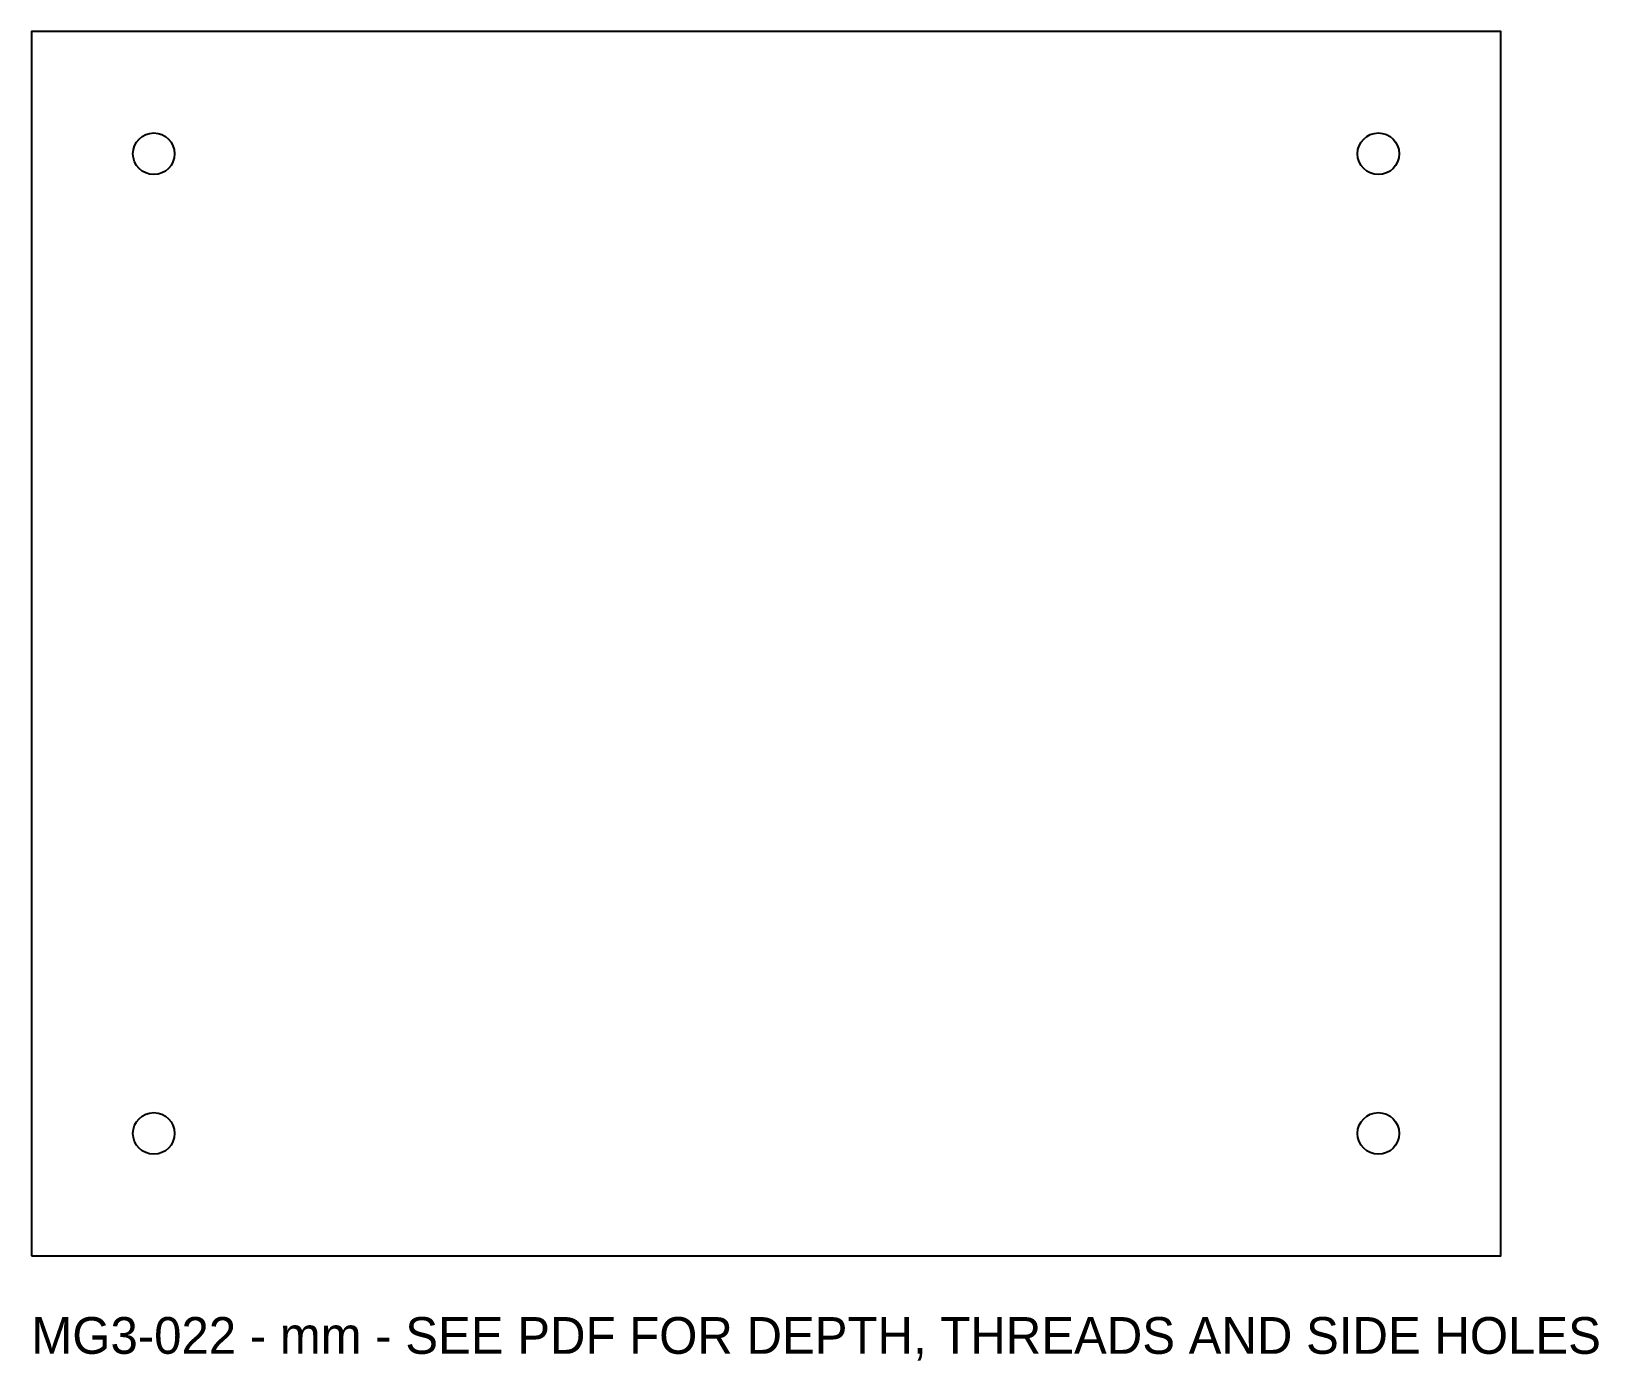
# Model space of a CAD drawing. Header units: millimetres. Extents: x 0 to 128, y -9 to 100.
import ezdxf

# ---------------------------------------------------------------- set-up
doc = ezdxf.new("R2010")
doc.units = ezdxf.units.MM
for name, color, linetype in [('NOTES', 2, 'Continuous'), ('OUTLINE', 7, 'Continuous'), ('THROUGH', 3, 'Continuous')]:
    doc.layers.add(name, color=color, linetype=linetype)

msp = doc.modelspace()

# ---------------------------------------------------------------- linework, layer by layer
at = {"layer": 'OUTLINE'}
msp.add_lwpolyline([(0, 0), (120, 0), (120, 100), (0, 100)], close=True, dxfattribs=at)
at = {"layer": 'THROUGH'}
for centre in [(10, 90), (110, 90), (10, 10), (110, 10)]:
    msp.add_circle(centre, 1.7, dxfattribs=at)

# ---------------------------------------------------------------- texts
at = {"layer": 'NOTES'}
msp.add_text('MG3-022 - mm - SEE PDF FOR DEPTH, THREADS AND SIDE HOLES', height=3, dxfattribs=at).set_placement((0, -8))

doc.saveas('drawing.dxf')
